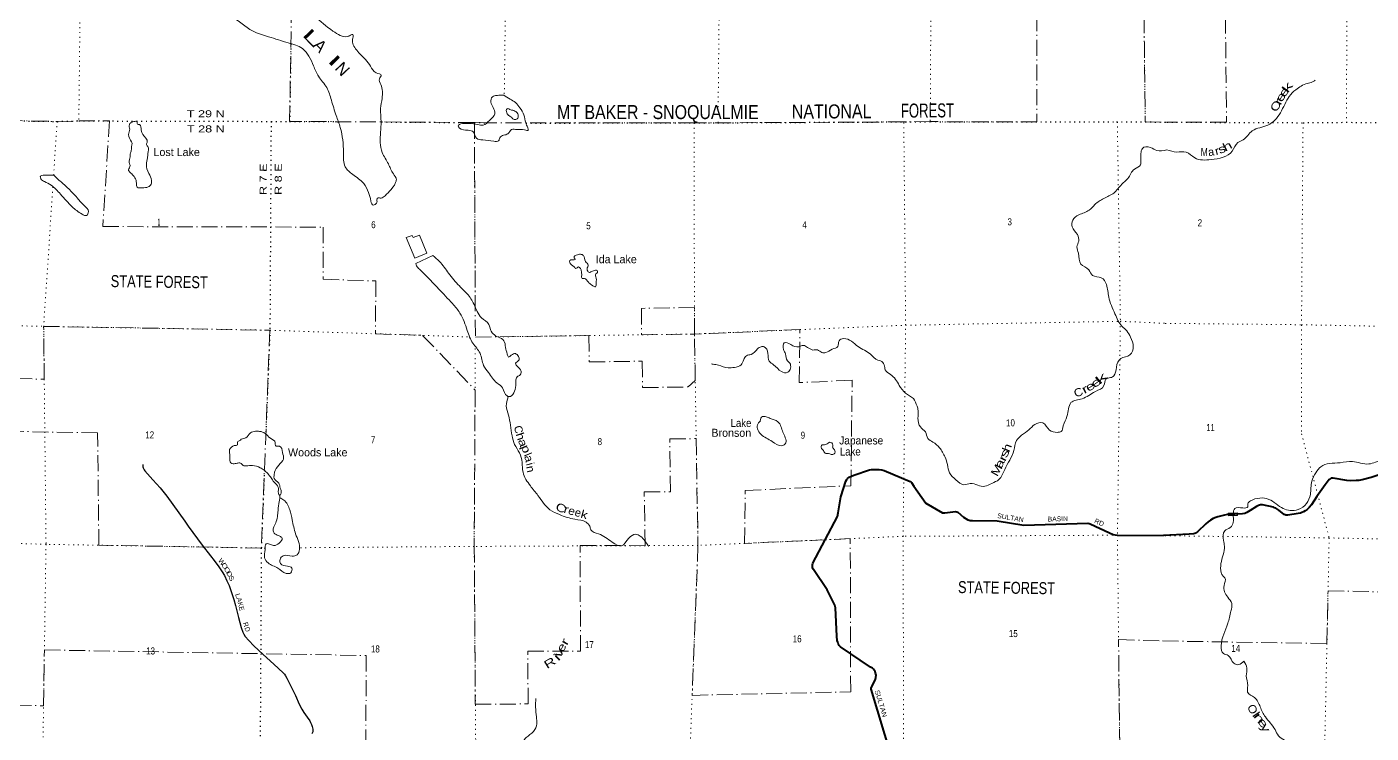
# Model space of a CAD drawing. Header units: feet. Extents: x -248627 to 3, y 0 to 184934.
# Drawn here: x -213602 to -180004, y 150860 to 168506 of the extents above; entities that cross this region are included whole.
import ezdxf
from ezdxf.enums import TextEntityAlignment as Align

# ---------------------------------------------------------------- set-up
doc = ezdxf.new("R2010")
doc.units = ezdxf.units.FT
doc.header["$LTSCALE"] = 80
doc.linetypes.add('DOT_DASHED', pattern=[7.7, 5, -1.2, 0.3, -1.2])
doc.linetypes.add('DOTTED', pattern=[1.5, 0.3, -1.2])
for name, color, linetype, lineweight in [('26', 7, 'Continuous', 40), ('29', 7, 'Continuous', 25), ('30', 7, 'Continuous', 13), ('39', 7, 'Continuous', 13), ('41', 7, 'Continuous', 13), ('44', 7, 'DOT_DASHED', 13), ('6', 7, 'DOTTED', 25), ('61', 7, 'Continuous', 13), ('7', 7, 'DOTTED', 13)]:
    doc.layers.add(name, color=color, linetype=linetype, lineweight=lineweight)
doc.layers.add('27', color=7, linetype='Continuous')

msp = doc.modelspace()

# ---------------------------------------------------------------- linework, layer by layer
at = {"layer": '26'}
for points in [[(-192000.22, 150302.04), (-192497.15, 151959.85), (-192500.56, 151980.5), (-192497.44, 151997.65), (-192484.23, 152024.22), (-192426.4, 152130.37), (-192391.45, 152208.13), (-192378.98, 152250.23), (-192377.77, 152305.21), (-192388.34, 152360.92), (-192402.36, 152395.22), (-192423.41, 152433.43), (-192440.76, 152456.24), (-192450.11, 152465.98), (-192468.29, 152479.77), (-192516.29, 152510.62), (-193266, 153014.08), (-193283.2, 153028.84), (-193298.79, 153048.33), (-193321.42, 153095.44), (-193335.42, 153130.18), (-193346.62, 153174.4), (-193359.31, 153285.47), (-193388.6, 153987.61), (-193406.33, 154056.32), (-193439.31, 154121.34), (-193598.52, 154441.95), (-193942.6, 154950.31), (-193946.81, 154956.52), (-193963.95, 154996.1), (-193967.85, 155036.64), (-193966.21, 155050.07), (-193963.95, 155068.6), (-193954.97, 155105.85), (-193339.08, 156271.78), (-193321.81, 156360.29), (-193260.13, 156766.87), (-193132.14, 157154.46), (-193111.39, 157195.28), (-193094.25, 157215.55), (-193078.66, 157231.14), (-193048.18, 157254.24), (-192934.63, 157303.23), (-192537.65, 157439.42), (-192487.94, 157449.42), (-192447.41, 157449.42), (-192301.68, 157442.51)], [(-192301.68, 157442.51), (-192229.2, 157436.95), (-192172.91, 157420.73), (-191527.12, 157146.44), (-191502.1, 157133.69), (-191493.13, 157123.83), (-191431.77, 157034.34), (-191134.81, 156605.11), (-190716.42, 156367.96), (-190686.93, 156361.91), (-190657.95, 156367.23), (-190391.37, 156398.17), (-190361.95, 156392.31), (-190337.01, 156378.28), (-190189.5, 156258.51), (-190083.53, 156188.62), (-190051.78, 156178.7), (-190023.72, 156174.03), (-189970.8, 156173.09), (-189351.84, 156165.33), (-188687.78, 156058.19), (-187084.08, 156104.64), (-187053.34, 156099.58), (-187023.8, 156087.75), (-186542.75, 155861.91), (-186447.02, 155825.17), (-186403.38, 155812.69), (-186343.85, 155804.97), (-185192.08, 155793.37)], [(-179776.75, 157321.66), (-180004.69, 157249.51), (-180227.47, 157189.1), (-180307.2, 157175.51), (-180373.17, 157169.27), (-180521.2, 157166.94), (-180609.54, 157172.08), (-180950.01, 157233.26), (-180980.44, 157233.42), (-181006.08, 157226.42), (-181028.23, 157214.76), (-181048.87, 157195.15), (-181151.99, 157062.25), (-181358.31, 156770.25), (-181493.88, 156562.8), (-181552.16, 156494.57), (-181605.78, 156444.42), (-181653.49, 156409.86), (-181690.86, 156386.1), (-181732.82, 156368.61), (-181767.79, 156356.94), (-181822.95, 156345.67), (-182084.83, 156304.46), (-182112.8, 156302.13), (-182135.47, 156303.94), (-182154.76, 156312.62), (-182175.75, 156325.45), (-182312.51, 156431.35), (-182381.47, 156476.49), (-182415.27, 156492.82), (-182447.37, 156504.22), (-182714.25, 156561.05), (-182741.63, 156565.13), (-182768.44, 156563.96), (-182791.75, 156558.13), (-182815.65, 156548.22), (-182866.55, 156521.2), (-183028.06, 156418.67), (-183111.71, 156370.95), (-183162.99, 156349.95), (-183219.73, 156338.39), (-183594.67, 156318.98), (-183671.19, 156305.63), (-183834.37, 156262.48), (-183881.06, 156246.95), (-183952.09, 156218.16), (-184019.69, 156177.34), (-184074.47, 156138.85), (-184135.41, 156088.15), (-184339.48, 155888.9), (-184364.7, 155870.6), (-184388.02, 155856.61), (-184411.33, 155847.28), (-184444.41, 155840.72), (-184555.29, 155830.85), (-185192.08, 155793.37)]]:
    msp.add_lwpolyline(points, dxfattribs=at)
at = {"layer": '29'}
msp.add_lwpolyline([(-210700.48, 157568.28), (-210700.98, 157515.48), (-210696.94, 157489.2), (-210690.87, 157471), (-210672.67, 157438.65), (-210650.43, 157410.34), (-210450.27, 157185.91), (-210272.34, 156991.82), (-210106.55, 156779.52), (-209655.66, 156158.79), (-209568.72, 156033.43), (-209218.93, 155558.29), (-209012.7, 155291.4), (-208917.67, 155174.13), (-208800.4, 155014.4), (-208719.53, 154891.07), (-208662.92, 154794.02), (-208602.26, 154668.65), (-208549.69, 154549.36), (-208503.19, 154424), (-208430.4, 154197.55), (-208387.94, 154047.93), (-208309.09, 153746.68), (-208242.37, 153497.98), (-208201.93, 153382.73), (-208179.68, 153328.13), (-208145.31, 153273.55), (-208058.37, 153170.44), (-207926.95, 153043.06), (-207700.5, 152820.65), (-207433.61, 152584.09), (-207193, 152363.71), (-207166.72, 152335.38), (-207138.41, 152294.97), (-207106.06, 152236.33), (-207002.94, 152034.14), (-206891.74, 151801.62), (-206792.67, 151585.28), (-206729.99, 151457.9), (-206679.44, 151372.98), (-206594.52, 151255.7), (-206533.87, 151168.77), (-206509.6, 151124.27), (-206489.38, 151075.76), (-206469.17, 151023.18), (-206457.03, 150954.43), (-206459.06, 150895.8), (-206483.32, 150841.23)], dxfattribs=at)
at = {"layer": '39'}
msp.add_line((-207277.04, 156740.92), (-207280.22, 156800.43), dxfattribs=at)
for points in [[(-203909.25, 162724.25), (-204120.39, 163241.13), (-203972.51, 163293.72), (-203950.93, 163247.07), (-203786.9, 163301.48), (-203607.14, 162853.56), (-203905.2, 162726.22)], [(-203878.71, 162590.78), (-203454.63, 162795.18), (-203454.61, 162797.2)]]:
    msp.add_lwpolyline(points, dxfattribs=at)
for points in [[(-211084.26, 171512.02), (-210952.44, 171699.63), (-210702.95, 171970.76), (-210620.38, 172276.24), (-210738.03, 172693.13), (-210839.57, 173107.81), (-210793.56, 173236.29), (-210563.74, 173545.98), (-210409.32, 173636.81), (-210178.99, 173514.94), (-209934.18, 173263.83), (-209656.5, 173060.71), (-209342.6, 173008.38), (-209025.63, 172881.39), (-208921.83, 172799.43), (-208817.71, 172741.66), (-208748.65, 172623.83), (-208717.3, 172552.86), (-208610.29, 172406.32), (-208560.07, 172234.28), (-208338.54, 171898.77), (-207993.5, 171444.75), (-207846.15, 171299.72), (-207720.09, 171223.53), (-207743.04, 171163.32), (-207808.52, 171089.52), (-207681.17, 170956.85), (-207519.98, 170789.47), (-207290.72, 170584.94), (-207208.47, 170394.35), (-207191.14, 170174.32), (-207282.07, 170002.04), (-207334.76, 169825.24), (-207288.13, 169687.53), (-207158.4, 169583.05), (-206816.94, 169165.37), (-206406.63, 168769.01), (-205953.63, 168400.35), (-205588.34, 168266.71), (-205515.37, 168296.04), (-205454.63, 168315.45), (-205455.77, 168226.73), (-205465.13, 168126.02), (-205301.21, 167857.78), (-205011.12, 167521.4), (-204870.05, 167358.31), (-204743.76, 167300.26), (-204789.28, 167210.08), (-204758.83, 167068.54), (-204722.99, 166719.22), (-204760.51, 166467.62), (-204748.6, 166138.77), (-204771.44, 165616.76), (-204720.22, 165366.06), (-204566.58, 165081.81), (-204442.72, 164834.24), (-204367.92, 164692.14), (-204385.04, 164615.72), (-204537.06, 164397.82), (-204694.22, 164250.56), (-204751.03, 164223.04), (-204821.44, 164236.03), (-204856.44, 164180), (-204848.92, 164137.56), (-204898.19, 164069.61), (-204946.81, 164052.07), (-205001.97, 164153.59), (-205065.71, 164372.18), (-205183.88, 164591.46), (-205459.23, 164818.75), (-205644.33, 165008.61), (-205690.14, 165366.12), (-205768.86, 165988.21), (-205869.86, 166287.94), (-205991.91, 166676.65), (-206108.89, 166988.67), (-206312.95, 167271.53), (-206438.64, 167533.25), (-206715.41, 167964.23), (-207070.49, 168107.83), (-207560.56, 168259.17), (-207961.98, 168405.36), (-208485.76, 168758.78), (-208980.65, 168849.68), (-209227.29, 168800.34), (-209394.04, 168848.81), (-210021.99, 169098.67), (-210236.11, 169226.38), (-210344.33, 169435.45), (-210341.79, 169475.75), (-210265.23, 169470.76)], [(-185112.41, 165436.54), (-184858.48, 165378.52), (-184628.69, 165376.14), (-184409.2, 165234.55), (-184002.1, 165189.52), (-183475.66, 165402.56), (-183332.22, 165614.19), (-183203.1, 165684.61), (-182972.96, 165908.21), (-182585.72, 166050.85), (-182270.78, 166359.06), (-182048.41, 166770.32), (-181888.9, 166935.52), (-181598.4, 167092.44), (-181469.33, 167130.57), (-181400.73, 167170.81)], [(-201685.13, 166800.12), (-201521.07, 166699.25), (-201389.04, 166616.93), (-201277.85, 166482.45), (-201179.27, 166307.78), (-201133.39, 166111.6), (-201084.57, 165987.98), (-201071.29, 165923.28), (-201163.9, 165934.52), (-201355.38, 165940.96), (-201486.46, 165940.58), (-201580.55, 165836.9), (-201687.92, 165797.91), (-201779.45, 165736.55), (-201810.68, 165660.31), (-201931.78, 165651.74), (-202209.67, 165681.44), (-202364.37, 165725.73), (-202441.06, 165877.94), (-202575.57, 165923.99), (-202792.65, 165979.14), (-202824.23, 166031.97), (-202716.62, 166089.1), (-202539.15, 166090.91), (-202335.75, 166070.21), (-202194.88, 166048.28), (-202040.07, 166169.35), (-201908.86, 166337.1), (-201947.19, 166492.85), (-202008.03, 166622.68), (-201961.91, 166759.23), (-201862.68, 166792.26), (-201757.74, 166799.01), (-201685.13, 166800.12)], [(-201454.03, 166424.16), (-201361.91, 166374.6), (-201322.73, 166285.38), (-201345.86, 166211.06), (-201422.74, 166191.86), (-201484.61, 166241.03), (-201560.56, 166294.41), (-201615.82, 166387.87), (-201615.14, 166440.29), (-201578.51, 166466.05), (-201528.42, 166441.22), (-201454.03, 166424.16)], [(-210985.99, 165636.18), (-211060.33, 165814.57), (-211032.38, 165949.33), (-211047.79, 166005.99), (-211008.1, 166112.37), (-210929.11, 166139.61), (-210850.43, 166142.66), (-210841.18, 166078.01), (-210788.94, 166063.24), (-210742.29, 165927.55), (-210629.96, 165724.48), (-210597, 165621.22), (-210615.62, 165585.16), (-210580.18, 165518.17), (-210578.4, 165342.7), (-210585.87, 165231.88), (-210616.17, 165070.94), (-210554.56, 164844.31), (-210486.25, 164668.01), (-210499.56, 164573.39), (-210568.99, 164505.7), (-210722.48, 164487.46), (-210843.32, 164499.06), (-210866.19, 164602.19), (-210873.32, 164674.88), (-210946.44, 164790.74), (-211022.05, 164870.33), (-211063.61, 164931.35), (-211021.84, 165043.76), (-211041.48, 165084.33), (-211027.52, 165229.35), (-211011.77, 165356.2), (-210988.45, 165444.64), (-210985.4, 165525.26), (-210974.31, 165603.77), (-210985.99, 165636.18)], [(-185112.41, 165436.54), (-185359.31, 165415.77), (-185517.58, 165496.4), (-185721.6, 165468.71), (-185757.53, 165340.1), (-185757.69, 165170.71), (-185769.23, 165057.92), (-185921.84, 164950.94), (-186082.08, 164721.04), (-186237.22, 164573.76), (-186433.62, 164354.4), (-186687.41, 164220.45), (-186905.13, 164067.9), (-187052.16, 163924.55), (-187309.71, 163810.82), (-187460.64, 163677.6), (-187476.91, 163510.43), (-187346.3, 163317.21), (-187312.11, 163153.44), (-187356.31, 163008.8), (-187320.05, 162849.04), (-187256.99, 162578.02), (-187061.25, 162432.39), (-186968.23, 162296.12), (-186747.15, 162238.9), (-186620.29, 162067.91), (-186559.76, 161756.6), (-186405.87, 161335.22), (-186232.39, 161026.53), (-186108.89, 160908.02), (-186018.14, 160751.6), (-185948.54, 160518.82), (-186033.9, 160310.17), (-186258.86, 160222.24), (-186370.61, 159999.8), (-186433.84, 159786.84), (-186515.08, 159741.47), (-186632.51, 159704.63), (-186682.99, 159541.92), (-186894.57, 159397.36), (-187229.64, 159214.02), (-187505.13, 159116.64), (-187569.58, 158966.21), (-187606.34, 158773.08), (-187698.08, 158538.29), (-187750.3, 158397.78), (-187849.4, 158374.82), (-188042.25, 158431.69), (-188209.36, 158609.23), (-188409.45, 158573.42), (-188556.4, 158436.12), (-188739.59, 158303.3), (-188866.36, 158167.76), (-188934.03, 157922.59), (-189161.95, 157447.51), (-189306.35, 157195.23), (-189485.04, 157098.66), (-189659.39, 157026.23), (-189834.43, 157056.66), (-190021.41, 157099.34), (-190181.13, 157067.06), (-190381.24, 157186.53), (-190540.33, 157359.93), (-190594.07, 157572.35), (-190652.22, 157754.57), (-190790.35, 157990.22), (-190955.9, 158131.44), (-191081.75, 158223.77), (-191144.22, 158383.86), (-191269.63, 158510.46), (-191329.31, 158731.02), (-191324.83, 158922.53), (-191353.7, 159029.78), (-191444.04, 159218.45), (-191639.91, 159354), (-191796.7, 159549.56), (-192014.98, 159824.53), (-192146.67, 159933.06), (-192173.21, 160064.47), (-192264.71, 160162.42), (-192335.07, 160179.43), (-192516.68, 160326.9), (-192826.8, 160516.31), (-193187.19, 160716.44), (-193302.79, 160665.46), (-193332.88, 160520.64), (-193470.86, 160453.81), (-193635.31, 160367.14), (-193730.02, 160372.36), (-193842.12, 160436.28), (-193957.14, 160429.65)], [(-170440.74, 164980.42), (-170771.26, 165013.23), (-170968.61, 165136.62), (-171045.21, 165132.71), (-171212.79, 164961.47), (-171489.3, 164731.89), (-171638.64, 164617.12), (-171939.06, 164569.17), (-172138.53, 164619.92), (-172472.84, 164812.13), (-172636.08, 164830.55), (-173067.65, 164700.08), (-173194.85, 164569.14), (-173315.82, 164375.25), (-173524.31, 164305.73), (-173671.13, 164204.69), (-173969.78, 163993.3), (-174117.21, 163813.96), (-174216.29, 163618.4), (-174371.61, 163550.05), (-174506.79, 163469.55), (-174640.29, 163173.16), (-174901.12, 162665.12), (-175018.55, 162332.39), (-175268.88, 162086.62), (-175410.21, 161945.61), (-175620.32, 161643.29), (-175707.27, 161463.85), (-175705.62, 161233.83), (-175762.31, 161072.51), (-175970.25, 160873.08), (-176301.38, 160518.49), (-176378.44, 160226.05), (-176268.14, 159862.69), (-176272.45, 159687.16), (-176419.96, 159459.39), (-176446.48, 159259.69), (-176346.42, 158797.48), (-176248.29, 158391.77), (-176268.67, 158244.51), (-176258.91, 158046.76), (-176313.62, 157863.23), (-176493.19, 157754.56), (-177003.17, 157751.33), (-177365.79, 157883.06), (-177668.23, 157827.04), (-178046, 157957.25), (-178465.92, 158169.29), (-178707.83, 158151.52), (-178975.53, 157948.56), (-179088.47, 157831.23), (-179381.77, 157712.73), (-179718.43, 157685.01), (-180063.28, 157584.67), (-180468.34, 157643.83), (-180780.82, 157616.07), (-181260.72, 157515.95), (-181383.91, 157366.83), (-181485.03, 157153.12), (-181521.83, 156822.28), (-181616.92, 156598.46), (-181827.13, 156447.26), (-182026.93, 156421.19), (-182197.65, 156470.25), (-182562.13, 156700.84), (-183019.76, 156661.21), (-183084.37, 156594.73), (-183086.51, 156514.03), (-183209.51, 156485.97), (-183411.11, 156470.15), (-183449.62, 156333.01), (-183447.94, 156123.17), (-183524.74, 155994.16), (-183663.95, 155913.67), (-183690.53, 155675.62), (-183670.6, 155530.32), (-183755.94, 155094.63), (-183750.25, 154866.62), (-183706.04, 154785.85), (-183659.74, 154741.38), (-183678.19, 154545.7), (-183587.94, 154255.01), (-183487.41, 154097.47), (-183507.86, 153909.86), (-183584.94, 153603.29), (-183751.12, 153036.58), (-183692.96, 152846.83), (-183576.13, 152798.22), (-183435.33, 152604.3), (-183312.42, 152571.82), (-183183.28, 152660.39)], [(-212928.54, 164799.45), (-212721.29, 164607.29), (-212502.08, 164404.9), (-212341.02, 164227.44), (-212154.1, 164023.44), (-212065.03, 163893.26), (-212108.64, 163795), (-212221.15, 163826.66), (-212468.85, 164009.24), (-212761.18, 164327.49), (-212998.31, 164548.25), (-213164.46, 164643.1), (-213250.35, 164706.69), (-213263.63, 164771.39), (-213168.49, 164800.44), (-213047.44, 164804.97), (-212928.54, 164799.45)], [(-203454.63, 162795.18), (-203289.21, 162643.88), (-203061.08, 162350.64), (-202792.94, 162032.69), (-202597.82, 161838.67), (-202425.81, 161572.34), (-202238.55, 161237.25), (-202057.18, 161071.64), (-202026.11, 160978.48), (-201945.29, 160834.29), (-201817.24, 160756.06), (-201679.26, 160665.6), (-201639.07, 160497.72), (-201596.87, 160329.81), (-201565.54, 160256.82), (-201494.38, 160302.31), (-201391.04, 160341.35), (-201315.28, 160273.85), (-201300.32, 160182.92), (-201386.06, 160101.31), (-201318.72, 160005.69), (-201243.82, 159871.66), (-201272.82, 159811.52), (-201346, 159766.06), (-201378.47, 159593.04), (-201415.21, 159401.92), (-201511.63, 159274.07), (-201600.23, 159283.25), (-201710.57, 159484.27), (-201854.13, 159611.1), (-202066.59, 159867.85), (-202187.3, 160046.83), (-202276.16, 160350.43), (-202454.4, 160602.72), (-202595.52, 160919.08), (-202779.44, 161356.96), (-202963.97, 161591.18), (-203312.08, 161962.57), (-203626.46, 162291.18), (-203789.77, 162450.52), (-203861.23, 162538.13), (-203878.71, 162590.78)], [(-199531.95, 162372.94), (-199438.69, 162412.11), (-199349.92, 162415.03), (-199336.41, 162368.48), (-199385.26, 162332.79), (-199380.09, 162264.16), (-199370.02, 162106.74), (-199389.36, 162014.22), (-199459.61, 162039.3), (-199553.46, 162111.06), (-199609.03, 162180.32), (-199642.92, 162210.99), (-199725.45, 162222.11), (-199734.55, 162298.85), (-199743.39, 162395.76), (-199766.65, 162468.65), (-199812.53, 162507.54), (-199877.51, 162472.06), (-199929.36, 162517.07), (-200001.32, 162566.37), (-200032.26, 162669.6), (-199961.51, 162682.83), (-199896.89, 162690.09), (-199924.26, 162756.98), (-199871.25, 162802.7), (-199766.12, 162823.56), (-199689.87, 162794.37), (-199639.34, 162646.53), (-199573.95, 162556.98), (-199601.37, 162462.54), (-199570.05, 162389.55), (-199542.03, 162373.07), (-199531.95, 162372.94)], [(-193957.14, 160429.65), (-194091.37, 160497.88), (-194193.57, 160547.56), (-194308.94, 160514.73), (-194509.9, 160567.66), (-194672.64, 160614.07), (-194690.92, 160446.92), (-194639.93, 160335.37), (-194591.75, 160161.34), (-194534.01, 160104.15), (-194583.33, 159874.88), (-194744.42, 159893.03), (-194937.81, 160064.85), (-195047.58, 160152.94), (-195081.36, 160348.97), (-195176.04, 160513.5), (-195252.68, 160512.44), (-195340.05, 160461.11), (-195499.12, 160321.94), (-195618.52, 160289.15), (-195686.32, 160191.19), (-195750.48, 160062.93), (-195918.67, 159998.5), (-196074.07, 159988.34), (-196319.27, 160051.92), (-196447.99, 160077.73), (-196492.41, 160084.22)], [(-201569.41, 159265.56), (-201621.59, 159033.46), (-201566.02, 158806.91), (-201514.83, 158554.19), (-201475.85, 158291.55), (-201412.12, 158072.96), (-201289.81, 157861.7), (-201224.29, 157624.94), (-201201.27, 157376.61), (-201018.07, 157039.56), (-200827.63, 156795.18), (-200527.67, 156442.55), (-200287.28, 156318.54), (-199905.64, 156202.85), (-199624.28, 156128.74), (-199534.83, 156028.81), (-199505.72, 155939.71), (-199313.44, 155838.49), (-198969.28, 155630.5), (-198736.52, 155540.87), (-198558.68, 155728.2), (-198381.98, 155826.81), (-198271.66, 155781.07), (-198146.3, 155650.43), (-198098.79, 155581.27), (-198064.68, 155523.82)], [(-195275.55, 158654.98), (-195216.59, 158769.66), (-195127.99, 158760.48), (-195025.6, 158724.92), (-194829.11, 158637.76), (-194705.41, 158378.09), (-194646.68, 158240.22), (-194630.17, 158112.97), (-194737.99, 158039.71), (-194972.55, 158145.49), (-195254.55, 158326.49), (-195341.53, 158462.69), (-195327.75, 158593.6), (-195268.37, 158663.43)], [(-208533.92, 157948.47), (-208421.79, 158043.86), (-208338.82, 158067.02), (-208329.77, 158143.54), (-208283.09, 158167.15), (-208242.32, 158200.93), (-208128.9, 158239.83), (-208012.4, 158361.39), (-207890.88, 158402.21), (-207788.09, 158398.91), (-207643.54, 158348.7), (-207516.04, 158228.12), (-207392.49, 158113.64), (-207391.35, 158045.06), (-207284.73, 158025.58), (-207212.05, 157875.44), (-207187.99, 157707.76), (-207306.9, 157555.99), (-207410.01, 157377.81), (-207425.21, 157293.3), (-207420.07, 157222.66), (-207308.64, 157106.32), (-207267.96, 156976.74), (-207249.38, 156853.5), (-207286.34, 156801.53), (-207311.93, 156850.25), (-207322.06, 157003.64), (-207423.22, 157133.97), (-207494.51, 157235.69), (-207583.84, 157345.71), (-207675.47, 157433.57), (-207767.51, 157489.17), (-207962.38, 157546.06), (-208117.78, 157535.91), (-208196.25, 157548.99), (-208264.1, 157604.29), (-208348.81, 157603.33), (-208447.78, 157590.46), (-208505.97, 157613.37), (-208526.41, 157748.74), (-208535.09, 157857.74), (-208533.92, 157948.47)], [(-193541.11, 158125.53), (-193482.82, 158110.69), (-193455.27, 158057.91), (-193464.06, 158001.56), (-193416.45, 157940.46), (-193423.82, 157837.71), (-193498.6, 157824.53), (-193562.85, 157845.5), (-193635.46, 157844.39), (-193694.99, 157919.75), (-193750.07, 158027.32), (-193721.43, 158059.23), (-193664.87, 158066.59), (-193541.11, 158125.53)], [(-207277.04, 156740.92), (-207178.97, 156683.22), (-207032.89, 156439.4), (-206969.57, 156188.55), (-206885.31, 155840.64), (-206813.2, 155646.15), (-206787.49, 155450.22), (-206849.68, 155317.9), (-206975.15, 155283.18), (-207194.83, 155291.98), (-207274.71, 155196.18), (-207261.89, 155095.2), (-207087.26, 155032.51), (-206981, 154984.8), (-207008.74, 154866.16), (-207117.84, 154849.38), (-207325.84, 154983.07), (-207574.21, 155113.23), (-207659.28, 155241.34), (-207648.52, 155450.93), (-207620.52, 155589.72), (-207437.54, 155549.11), (-207295.63, 155607.83), (-207225.48, 155731.98), (-207277.3, 155779.01), (-207403.59, 155837.06), (-207447.02, 155910.2), (-207383.94, 156111.07), (-207323.47, 156422.88), (-207296.38, 156648.4), (-207277.03, 156740.91)], [(-183183.28, 152660.39), (-183108.97, 152486.75), (-183123.39, 152291.06), (-183085.48, 152046.86), (-183089.77, 151879.4), (-182918.64, 151752.01), (-182775.66, 151512.5), (-182647.52, 151264.81), (-182405.89, 150950.18), (-182321.48, 150794.68), (-182166.44, 150683.47), (-181757.5, 150527.46), (-181606.36, 150505.02), (-181471.22, 150559.29), (-181408.89, 150460.32), (-181344.64, 150296.79), (-181046.29, 150312.46), (-180723.83, 150277.65), (-180488.08, 150220.78), (-180262.37, 150192.17), (-180010.19, 150333.01), (-179760.32, 150282.18), (-179578.85, 150316.19), (-179474.07, 150289.79), (-179234.3, 150230.9), (-179062.93, 150250.81), (-178968.26, 150210.3), (-178746.5, 150230.13), (-178633.75, 150145.21), (-178194.42, 150088.02), (-178027.41, 149898.09), (-178094.07, 149811.44), (-178168.95, 149621.89), (-178092.59, 149470.44), (-177945.4, 149494.42), (-177753.9, 149500.17), (-177554.59, 149344.5), (-177462.23, 149112.32), (-177480.67, 148926.72), (-177381.99, 148870.07), (-177234.9, 148831.5), (-176979.24, 148621.25), (-176894.63, 148590.85)], [(-200880.71, 151722.12), (-200887.49, 151508.45), (-200866.43, 151264.18), (-200858.55, 151092.67), (-200937.6, 150904.1), (-201121.08, 150749.11), (-201289.44, 150515.28), (-201507.7, 150320.39), (-201738.86, 150377.74), (-201926.2, 150549.48), (-202019.54, 150661.56), (-202114.58, 150640.57), (-202275.29, 150531.67), (-202482.67, 150399.16), (-202450.26, 150253.56), (-202512.53, 150115.19), (-202694.02, 149958.16), (-203003.61, 149718.03), (-203230.23, 149501.07), (-203324.42, 149232.03), (-203286.26, 148906.88), (-203227.02, 148494.75), (-203209.07, 148165.82), (-203321.41, 148054.3), (-203456.91, 148023.74), (-203628.69, 148150.92), (-203795.07, 148227.62), (-204053.14, 148230.85), (-204269.78, 148162.99), (-204427.33, 147985.49), (-204447.34, 147840.54), (-204442.15, 147616.64), (-204477.41, 147383.16), (-204608.63, 147058.11), (-204700.89, 146625.7), (-204643.85, 146356.78), (-204531.6, 146147.67), (-204436.36, 145870.2), (-204418.22, 145712.68), (-204438.02, 145583.87), (-204538.45, 145458.08), (-204678.01, 145268.26), (-204805.31, 145090.38), (-204858.74, 145012.4), (-204875.65, 144952.11)]]:
    msp.add_spline(points, degree=3, dxfattribs=at)
at = {"layer": '44'}
for points in [[(-190994.92, 171415.17), (-191006.29, 168804.09), (-188356.41, 168801.25), (-188360.65, 166136.29), (-191022.4, 166138.11), (-191683.88, 166132.29), (-196925.07, 166105.23), (-202099.19, 166110.82), (-202415.85, 166115.06), (-207035.21, 166145.25), (-206948.15, 171508.27), (-201613.7, 171417.2)], [(-185085.2, 168743.13), (-185678.94, 168748.92), (-185648.56, 166131.25), (-185106.8, 166125.78)], [(-185085.2, 168743.13), (-183645.56, 168738.67), (-183615.41, 166123.75), (-185106.8, 166125.78)], [(-215959.08, 166191.76), (-212844.72, 166143.46), (-212303.74, 166156.91), (-211538.03, 166155.3), (-211703.99, 163515.65), (-206198.92, 163504.11), (-206200.7, 162202.44), (-204880.92, 162157.91), (-204889.2, 160837.44), (-203711.74, 160797.71), (-202399.26, 159432.67), (-202420.84, 155524.54), (-202393.55, 151584.34), (-201073.54, 151587.79), (-201082.75, 152907.77), (-199762.3, 152911.22), (-199777.21, 155551.19), (-198148.9, 155543.39), (-198171.11, 156885.97), (-197516.4, 156891.97), (-197534.73, 158211.86), (-196874.74, 158217.91), (-196828.82, 155549.22), (-196973.84, 151803.45), (-193011.39, 151891.51), (-193021.84, 155718.63), (-195664.41, 155601.03), (-195648.43, 156923.06), (-193006.83, 157040.6), (-192974.99, 159675.02), (-194295.75, 159619.92), (-194279.78, 160941.74), (-196916.21, 160831.75)], [(-202417.82, 166111.16), (-202391.97, 160753.18), (-199555.94, 160793.87), (-199545.02, 160133.96), (-198225.16, 160152.9), (-198214.24, 159492.99), (-197073.14, 159509.36), (-196894.92, 159670.54), (-196916.21, 160831.75)], [(-185213.8, 153161.95), (-181108.01, 153098.54), (-181079.94, 154418.33), (-178318.19, 154355.25), (-178318.19, 154355.25), (-178391.34, 151742.54), (-177070.75, 151744.91), (-177033.79, 153064.98), (-175713.21, 153067.35), (-175641.9, 155614.47), (-170340.58, 155616.17)], [(-214505.91, 151567.95), (-213186.14, 151542.88), (-213164.53, 152938.35), (-205118.81, 152798.31), (-205134.13, 150226.69)], [(-186288.3, 150555.11), (-186316.26, 153197.37), (-185213.8, 153161.95)]]:
    msp.add_lwpolyline(points, dxfattribs=at)
for points in [[(-196916.21, 160831.75), (-196917.32, 161491.8), (-198237.29, 161472.86), (-198236.18, 160812.81)], [(-213182.74, 161023.56), (-207527.75, 160926.46), (-207742.86, 155484.38), (-211803.32, 155555.06), (-211833.76, 158360.01), (-214474.45, 158409.6), (-214488.78, 159730.17), (-213168.41, 159702.98)]]:
    msp.add_lwpolyline(points, close=True, dxfattribs=at)
at = {"layer": '6'}
msp.add_line((-207003.72, 168085.22), (-207035.21, 166145.25), dxfattribs=at)
for points in [[(-215959.08, 166191.76), (-212844.72, 166143.46), (-212304.13, 166156.85), (-207499, 166145.01), (-207035.21, 166145.25), (-205817.17, 166137.43)], [(-207499, 166145.01), (-207527.75, 160926.46), (-207630.18, 158335.03)], [(-204741.2, 166130.52), (-202417.84, 166115.6), (-202097, 166110.7)], [(-201129.43, 166104.42), (-196925.07, 166105.23), (-196328.13, 166109.84), (-191643.53, 166133.8), (-191022.4, 166138.11), (-186366.39, 166134.2), (-185648.56, 166131.25), (-185106.8, 166125.78)], [(-185106.8, 166125.78), (-181704.76, 166112.01), (-180622.3, 166122.4), (-175621.39, 166082.21), (-175377.47, 166095.94), (-170392.57, 166083.41), (-170150.76, 166079.6), (-164652.37, 166071.87), (-164019.01, 166061.83), (-159514, 165998.21), (-158806.45, 166019.29), (-155290.94, 165989.23)], [(-207666.09, 157426.69), (-207742.86, 155484.38), (-207774.24, 150217.45), (-207763.08, 144966.13), (-207699.59, 139706.08), (-207735.88, 138617.6)]]:
    msp.add_lwpolyline(points, dxfattribs=at)
at = {"layer": '61'}
for p, q in [((-183572.51, 156353.09), (-183345.51, 156363.72)), ((-183345.51, 156363.72), (-183342.31, 156295.63))]:
    msp.add_line(p, q, dxfattribs=at)
msp.add_lwpolyline([(-183342.31, 156295.63), (-183569.32, 156284.98), (-183572.51, 156353.09)], dxfattribs=at)
msp.add_lwpolyline([(-183353.12, 156355.35), (-183564.14, 156345.46), (-183561.7, 156293.34), (-183350.68, 156303.24)], close=True, dxfattribs=at)
at = {"layer": '7'}
for p, q in [((-196324.13, 166502.51), (-196288.73, 169976.78)), ((-212844.72, 166143.46), (-212933.3, 164801.75)), ((-202417.66, 166078.14), (-202417.84, 166115.6)), ((-196328.13, 166109.84), (-196327.7, 166151.85)), ((-191022.18, 166180.01), (-191022.4, 166138.11)), ((-202395.66, 161517.65), (-202416.51, 165838.95))]:
    msp.add_line(p, q, dxfattribs=at)
for points in [[(-212086.73, 184580.67), (-212110, 182206.43), (-212216.14, 176771.05), (-212241.37, 174022.76), (-212243.57, 171498.02), (-212304.13, 166156.85)], [(-201480.26, 184482.81), (-201466.05, 182137.25), (-201547.43, 176732.09), (-201613.7, 171417.2), (-201669.67, 166788.17)], [(-190742.76, 184388.85), (-190725.76, 182004.91), (-190866.56, 176697.01), (-190994.92, 171415.17), (-191020.24, 166553.47)], [(-185648.09, 176682.01), (-185709.98, 171395.3), (-185648.56, 166131.25)], [(-180498.93, 176636.38), (-180593.82, 171410.72), (-180622.3, 166122.4)], [(-196925.07, 166105.23), (-196916.21, 160831.75), (-196828.82, 155549.22), (-197025, 150481.99), (-197119.87, 145139.23), (-197192.5, 139800.23), (-197172.96, 138522.36)], [(-191825.85, 139145.31), (-191830.21, 139835.85), (-191771.28, 145050), (-191687.86, 150600.61), (-191702, 155777.36), (-191638.26, 161051.94), (-191683.88, 166132.29)], [(-186346.23, 166133.94), (-186271.13, 161150.02), (-186343.85, 155804.97), (-186288.3, 150555.11), (-186376.09, 144978.34), (-186451.77, 139873.29), (-186530.43, 138431.42)], [(-181704.76, 166112.01), (-181742.93, 161063.81), (-181741.18, 158335.89), (-181051.86, 155738.03), (-181165.05, 150417.56), (-181167.32, 145137.28), (-181162.61, 139921.62), (-181321.81, 138388.76)], [(-212952.9, 164504.83), (-213182.74, 161023.56), (-213123.65, 155578.04), (-213206.58, 150223.03), (-213211.67, 144961.83), (-213092.84, 139928.96), (-213091.68, 138667.78)], [(-216008.28, 161081.74), (-213182.74, 161023.56), (-207527.75, 160926.46), (-202530.97, 160757.87)], [(-201821.13, 160761.37), (-196916.21, 160831.75), (-191638.26, 161051.94), (-186271.13, 161150.02), (-185148.3, 161098.14)], [(-185148.3, 161098.14), (-181742.93, 161063.81), (-175619.4, 160947.18), (-170399.47, 160940.89), (-164859.69, 160851.47), (-159522.01, 160905.58), (-154290.83, 160858.33)], [(-202487.5, 138569.66), (-202528.94, 139736.04), (-202405.79, 145239.77), (-202383.07, 150460.42), (-202420.84, 155524.54), (-202393.35, 160503)], [(-207651.01, 155485.07), (-207742.86, 155484.38), (-213123.65, 155578.04), (-216060.48, 155660.75)], [(-185192.08, 155793.37), (-186343.85, 155804.97), (-191702, 155777.36), (-196828.82, 155549.22), (-202420.84, 155524.54), (-206786.1, 155491.6)], [(-159455.17, 155330.68), (-164911.7, 155510.49), (-170340.58, 155616.17), (-175641.9, 155614.47), (-181051.86, 155738.03), (-185192.08, 155793.37)]]:
    msp.add_lwpolyline(points, dxfattribs=at)

# ---------------------------------------------------------------- texts
at = {"layer": '27'}
for s, rotation, width, p in [('SULTAN', 350.835, 1.05, (-189353.96, 156236.39)), ('BASIN', 1.659, 1.05, (-188086.02, 156145.65)), ('RD', 334.851, 1.05, (-186933.73, 156122.8)), ('SULTAN', 286.686, 1.1, (-192410.08, 151913.17))]:
    msp.add_text(s, height=120, rotation=rotation, dxfattribs=dict(at, width=width)).set_placement(p)
at = {"layer": '30'}
for s, rotation, width, p in [('W', 306.406, 1.15, (-208777.55, 155102.93)), ('O', 303.408, 1.25, (-208708.02, 155002.4)), ('O', 300.655, 1.2, (-208645.98, 154903.8)), ('D', 297.873, 1.2, (-208590.62, 154803.22)), ('S', 295.161, 1.2, (-208540.76, 154702.2)), ('L', 286.979, 1.15, (-208382.61, 154280.37)), ('A', 286.979, 1.1, (-208349.63, 154172.37)), ('K', 285.458, 0.95, (-208319.46, 154064.4)), ('R', 286.368, 0.95, (-208184.46, 153555.04))]:
    msp.add_text(s, height=120, rotation=rotation, dxfattribs=dict(at, width=width)).set_placement(p, align=Align.CENTER)
for s, rotation, p in [('E', 284.31, (-208291.24, 153957.4)), ('D', 289.453, (-208146.65, 153432.62))]:
    msp.add_text(s, height=120, rotation=rotation, dxfattribs=at).set_placement(p, align=Align.CENTER)
at = {"layer": '41'}
for s, height, rotation, width, p in [('L', 300, 314.238, 2.05, (-206579.33, 168131.75)), ('I', 300, 314.238, 2.3, (-206021.21, 167558.6)), ('e', 200, 56.987, 1.6, (-182101.02, 166825.98)), ('k', 200, 54.421, 1.9, (-182018.5, 166937.72)), ('C', 200, 58.402, 1.35, (-182308.44, 166469.21)), ('r', 200, 62.163, 1.6, (-182236.27, 166593.52)), ('e', 200, 58.065, 1.55, (-182178.59, 166704.02)), ('M', 200, 358.565, 0.8, (-184177.86, 165277.68)), ('r', 200, 14.017, 1.15, (-183830.59, 165313.1)), ('s', 200, 19.567, 1.4, (-183701.5, 165362.29)), ('h', 200, 28.361, 1.5, (-183549.7, 165440.13)), ('e', 200, 29.282, 1.45, (-186981.32, 159437.42)), ('e', 200, 36.278, 1.7, (-186824.16, 159542.37)), ('k', 200, 41.831, 2.15, (-186685.05, 159652.31)), ('C', 200, 21.666, 1.15, (-187284.04, 159282.63)), ('r', 200, 28.087, 1.6, (-187110.91, 159366.1)), ('h', 200, 288.474, 1.25, (-201357.59, 158243.22)), ('a', 200, 289.561, 1.3, (-201298.17, 158081.02)), ('p', 200, 291.779, 1.35, (-201217.44, 157924.7)), ('h', 200, 68.872, 1.3, (-189011.55, 157957.83)), ('s', 200, 64.987, 1.55, (-189073.45, 157813.54)), ('a', 200, 285.125, 1.15, (-201150.79, 157695.1)), ('M', 200, 60.155, 1.3, (-189279.56, 157380.82)), ('a', 200, 63.756, 1.45, (-189200.4, 157550.44)), ('r', 200, 63.756, 1.55, (-189120.91, 157692.46)), ('n', 200, 282.565, 1.1, (-201109.32, 157437.86)), ('C', 200, 329.884, 1.35, (-200302.29, 156401.02)), ('r', 200, 342.752, 1.25, (-200148.11, 156357.89)), ('e', 200, 343.52, 1.1, (-200010.92, 156317.43)), ('e', 200, 345.879, 1.05, (-199850.24, 156272.83)), ('k', 200, 344.612, 1.25, (-199696.81, 156226.01)), ('r', 200, 62.256, 1.6, (-200070.16, 153100.37)), ('v', 200, 56.068, 1.75, (-200218.01, 152817.1)), ('e', 200, 61.98, 1.4, (-200153.4, 152954.48)), ('R', 200, 31.561, 1.5, (-200479.54, 152532.91)), ('i', 200, 44.24, 1.9, (-200285.19, 152684.49)), ('O', 200, 296.481, 1.15, (-183055.9, 151414.22)), ('l', 200, 304.103, 1.35, (-182960.75, 151272.61)), ('n', 200, 306.335, 1.8, (-182878.64, 151177.05)), ('e', 200, 305.489, 1.65, (-182787.02, 151058.97)), ('y', 200, 299.091, 1.55, (-182727.86, 150941.63))]:
    msp.add_text(s, height=height, rotation=rotation, dxfattribs=dict(at, width=width)).set_placement(p, align=Align.CENTER)
for s, height, rotation, p in [('A', 300, 314.238, (-206383.55, 167930.7)), ('N', 300, 313.155, (-205823.81, 167351.46)), ('a', 200, 9.048, (-183988.55, 165285.8)), ('C', 200, 282.658, (-201408.97, 158425.24)), ('l', 200, 292.978, (-201173.69, 157782.58)), ('i', 200, 284.858, (-201118.82, 157559.35))]:
    msp.add_text(s, height=height, rotation=rotation, dxfattribs=at).set_placement(p, align=Align.CENTER)
for s, p in [('Lost Lake', (-209858.77, 165278.4)), ('Ida Lake', (-198870.79, 162600.69)), ('Woods Lake', (-206332.46, 157775.31))]:
    msp.add_text(s, height=200, dxfattribs=at).set_placement(p, align=Align.CENTER)
for s, width, p in [('Lake', 0.9, (-196014.48, 158509.11)), ('Japanese', 0.95, (-193298.64, 158072.57)), ('Lake', 0.9, (-193283.06, 157795.83))]:
    msp.add_text(s, height=200, dxfattribs=dict(at, width=width)).set_placement(p)
msp.add_text('Bronson', height=200, dxfattribs=at).set_placement((-196493.75, 158263.56))
at = {"layer": '44'}
for s, height, rotation, width, p in [('MT BAKER - SNOQUALMIE', 350, 0.011, 0.85, (-200350.65, 166201.7)), ('NATIONAL', 350, 0.293, 0.85, (-194481.67, 166213.86)), ('FOREST', 350, 0.398, 0.7, (-191756.19, 166237.1)), ('STATE FOREST', 300, 359.26, 0.8, (-211508.05, 162004.52)), ('STATE FOREST', 300, 359.26, 0.8, (-190330.98, 154359.39))]:
    msp.add_text(s, height=height, rotation=rotation, dxfattribs=dict(at, width=width)).set_placement(p)
at = {"layer": '6', "width": 1.35}
for s, rotation, p in [('T 29 N', 359.859, (-209605.5, 166249.51)), ('T 28 N', 359.859, (-209602.53, 165870.59)), ('R 7 E', 89.684, (-207609.21, 164303.69)), ('R 8 E', 89.684, (-207234.13, 164305.61))]:
    msp.add_text(s, height=175, rotation=rotation, dxfattribs=at).set_placement(p)
at = {"layer": '7'}
for s, width, p in [('1', 0.4, (-210334, 163541.29)), ('6', 0.85, (-204996.56, 163475.95)), ('4', 0.85, (-194219.67, 163474.74)), ('3', 0.85, (-189091.85, 163547.98)), ('2', 0.85, (-184338.89, 163523.26)), ('5', 0.85, (-199620.96, 163448.9)), ('10', 0.85, (-189128.08, 158526.22)), ('12', 0.85, (-210642.35, 158224.17)), ('7', 0.85, (-205002.92, 158104.29)), ('9', 0.85, (-194261.35, 158215.95)), ('11', 0.65, (-184119.77, 158408.04)), ('8', 0.85, (-199336.55, 158056.65)), ('16', 0.85, (-194459.68, 153127.63)), ('15', 0.85, (-189057.61, 153259.4)), ('13', 0.85, (-210620.31, 152825.08)), ('18', 0.85, (-205002.49, 152875.19)), ('17', 0.85, (-199653.9, 152984.38)), ('14', 0.85, (-183496.44, 152890.56))]:
    msp.add_text(s, height=175, dxfattribs=dict(at, width=width)).set_placement(p)

doc.saveas('drawing.dxf')
